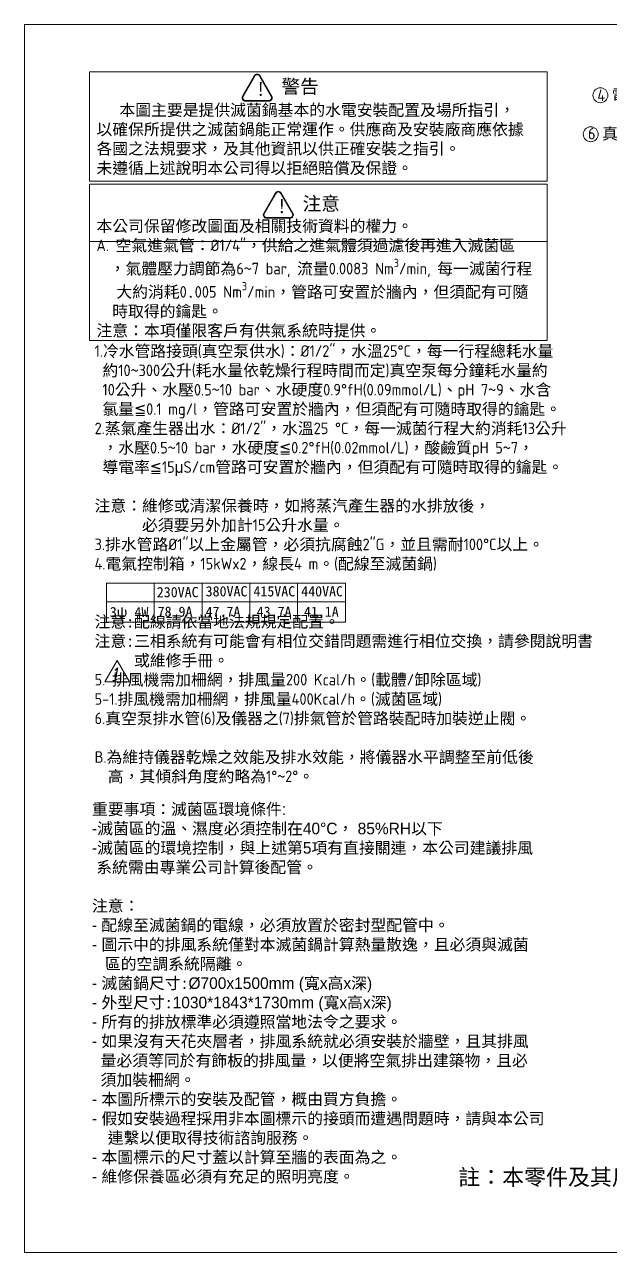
# Model space of a CAD drawing. Header units: millimetres. Extents: x -5848 to 14650, y 0 to 20714.
# Drawn here: x 0 to 4905, y 0 to 10300 of the extents above; entities that cross this region are included whole.
import ezdxf

# ---------------------------------------------------------------- set-up
doc = ezdxf.new("R2010")
doc.units = ezdxf.units.MM
doc.header["$MEASUREMENT"] = 0
doc.layers.get('0').update_dxf_attribs({"lineweight": 25})
for name, color, linetype, lineweight in [('D', 3, 'Continuous', 13), ('F', 7, 'Continuous', 15), ('T', 4, 'Continuous', 15)]:
    doc.layers.add(name, color=color, linetype=linetype, lineweight=lineweight)
doc.styles.get("Standard").update_dxf_attribs({"font": 'KAIU.TTF'})
doc.styles.add('STU25', font='isocp2.shx')
doc.styles.add('Text', font='romans.shx', dxfattribs={"width": 0.8, "oblique": 10})

msp = doc.modelspace()

# ---------------------------------------------------------------- hatches: boundary and pattern name
at = {"layer": 'D'}
h = msp.add_hatch(color=11, dxfattribs=at)
edge = h.paths.add_edge_path()
edge.add_line((1925.848, 9869.846), (1828.155, 9700.636))
edge.add_arc((1852.934, 9686.33), 28.613, 149.9999999, 270)
edge.add_line((1852.934, 9657.717), (2048.32, 9657.717))
edge.add_arc((2048.32, 9686.33), 28.613, 270, 389.9999999)
edge.add_line((2073.1, 9700.636), (1975.406, 9869.846))
edge.add_arc((1950.627, 9855.54), 28.613, 30, 150)
edge = h.paths.add_edge_path(flags=16)
edge.add_arc((1950.627, 9855.54), 22.89, 30, 150)
edge.add_line((1930.804, 9866.985), (1833.11, 9697.775))
edge.add_arc((1852.934, 9686.33), 22.89, 149.9999999, 270)
edge.add_line((1852.934, 9663.44), (2048.32, 9663.44))
edge.add_arc((2048.32, 9686.33), 22.89, 270, 389.9999999)
edge.add_line((2068.144, 9697.775), (1970.45, 9866.985))
h = msp.add_hatch(color=11, dxfattribs=at)
edge = h.paths.add_edge_path()
edge.add_ellipse((2030.297, 8703.547), major_axis=(28.613, 0), ratio=1, start_angle=149.9999999, end_angle=270)
edge.add_line((2030.297, 8674.935), (2225.683, 8674.935))
edge.add_ellipse((2225.683, 8703.547), major_axis=(28.613, 0), ratio=1, start_angle=270, end_angle=389.9999999)
edge.add_line((2250.463, 8717.854), (2152.769, 8887.064))
edge.add_ellipse((2127.99, 8872.757), major_axis=(28.613, 0), ratio=1, start_angle=30, end_angle=150)
edge.add_line((2103.211, 8887.064), (2005.518, 8717.854))
edge = h.paths.add_edge_path(flags=16)
edge.add_ellipse((2030.297, 8703.547), major_axis=(22.89, 0), ratio=1, start_angle=149.9999999, end_angle=270)
edge.add_line((2030.297, 8680.657), (2225.683, 8680.657))
edge.add_ellipse((2225.683, 8703.547), major_axis=(22.89, 0), ratio=1, start_angle=270, end_angle=389.9999999)
edge.add_line((2245.507, 8714.992), (2147.813, 8884.202))
edge.add_ellipse((2127.99, 8872.757), major_axis=(22.89, 0), ratio=1, start_angle=30, end_angle=150)
edge.add_line((2108.167, 8884.202), (2010.473, 8714.992))

# ---------------------------------------------------------------- linework, layer by layer
at = {"layer": 'D', "color": 11}
for p, q in [((1925.848, 9869.846), (1828.155, 9700.636)), ((1930.804, 9866.985), (1833.11, 9697.775)), ((1970.45, 9866.985), (2068.144, 9697.775)), ((1975.406, 9869.846), (2073.1, 9700.636)), ((1852.934, 9663.44), (2048.32, 9663.44)), ((1852.934, 9657.717), (2048.32, 9657.717)), ((2103.211, 8887.064), (2005.518, 8717.854)), ((2108.167, 8884.202), (2010.473, 8714.992)), ((2147.813, 8884.202), (2245.507, 8714.992)), ((2152.769, 8887.064), (2250.463, 8717.854)), ((2030.297, 8680.657), (2225.683, 8680.657)), ((2030.297, 8674.935), (2225.683, 8674.935))]:
    msp.add_line(p, q, dxfattribs=at)
at = {"layer": 'D'}
for p, q in [((687.622, 5612.831), (2690.497, 5612.831)), ((687.622, 5612.831), (687.622, 5286.596)), ((1088.197, 5612.831), (1088.197, 5286.596)), ((1488.772, 5612.831), (1488.772, 5286.596)), ((1889.347, 5612.831), (1889.347, 5286.596)), ((2289.922, 5612.831), (2289.922, 5286.596)), ((2690.497, 5612.831), (2690.497, 5286.596)), ((687.622, 5458.271), (2690.497, 5458.271)), ((687.622, 5458.271), (2690.497, 5458.271)), ((687.622, 5286.596), (2690.497, 5286.596))]:
    msp.add_line(p, q, dxfattribs=at)
at = {"layer": 'D', "color": 11}
for points in [[(544.867, 9903.726), (4383.628, 9903.726), (4383.628, 8987.553), (544.867, 8987.553)], [(544.867, 8960.685), (4383.628, 8960.685), (4383.628, 8480.811), (544.867, 8480.811)], [(544.867, 8480.811), (4383.628, 8480.811), (4383.628, 7650.707), (544.867, 7650.707)]]:
    msp.add_lwpolyline(points, close=True, dxfattribs=at)
at = {"layer": 'D'}
for centre in [(4828.975, 9706.951), (4747.608, 9379.574)]:
    msp.add_circle(centre, 62.857, dxfattribs=at)
at = {"layer": 'D', "color": 11}
for centre, radius, start, end in [((1950.627, 9855.54), 28.613, 30, 150), ((1950.627, 9855.54), 22.89, 30, 150), ((1852.934, 9686.33), 28.613, 149.9999999, 270), ((1852.934, 9686.33), 22.89, 149.9999999, 270), ((2048.32, 9686.33), 28.613, 270, 29.9999999), ((2048.32, 9686.33), 22.89, 270, 29.9999999), ((2127.99, 8872.757), 28.613, 30, 150), ((2127.99, 8872.757), 22.89, 30, 150), ((2030.297, 8703.547), 28.613, 149.9999999, 270), ((2030.297, 8703.547), 22.89, 149.9999999, 270), ((2225.683, 8703.547), 28.613, 270, 29.9999999), ((2225.683, 8703.547), 22.89, 270, 29.9999999)]:
    msp.add_arc(centre, radius, start, end, dxfattribs=at)
at = {"layer": 'F', "color": 6}
msp.add_lwpolyline([(0, 10300), (0, 0), (14650, 0), (14650, 10300)], close=True, dxfattribs=at)
at = {"layer": 'F', "color": 7}
msp.add_lwpolyline([(777.179, 4965.685), (673.3, 4785.762), (881.058, 4785.762)], close=True, dxfattribs=at)

# ---------------------------------------------------------------- texts
at = {"insert": (3636.199, 699.741), "char_height": 135.00867, "attachment_point": 1, "style": 'STU25'}
msp.add_mtext('{\\f標楷體|b0|i0|c136|p65;註：本零件及其用料均須符合}RoHS{\\f標楷體|b0|i0|c136|p65;指令。}', dxfattribs=at)
at = {"layer": 'D', "color": 11, "attachment_point": 1, "style": 'STU25'}
for s, insert, char_height in [('{\\f標楷體|b0|i0|c136|p65;!}', (1941.116, 9815.791), 114.45), ('{\\f標楷體|b0|i0|c136|p65;警告}', (2154.579, 9837.959), 114.45), ('\\A1;\\P  {\\f????|b0|i0|c0|p54;  \\H0.2353x; \\f標楷體|b0|i0|c136|p65;\\H4.25x;本圖主要是提供滅菌鍋基本的水電安裝配置及場所指引，\\P以確保所提供之滅菌鍋能正常運作。供應商及安裝廠商應依據\\P各國之法規要求，及其他資訊以供正確安裝之指引。\\P未遵循上述說明本公司得以拒絕賠償及保證。\\P\\P\\P本公司保留修改圖面及相關技術資料的權力。\\P}A. {\\f標楷體|b0|i0|c136|p65;空氣進氣管：}%%c1/4"{\\f標楷體|b0|i0|c136|p65;，供給之進氣體須過濾後再進入滅菌區\\P}  {\\f標楷體|b0|i0|c136|p65;，氣體壓力調節為}6{\\f標楷體|b0|i0|c136|p65;~}7 bar, {\\f標楷體|b0|i0|c136|p65;流量}0.0083 Nm{\\H0.7x;\\S3^ ;}/min, {\\f標楷體|b0|i0|c136|p65;每一滅菌行程\\P}   {\\f標楷體|b0|i0|c136|p65;大約消耗}0{\\f標楷體|b0|i0|c136|p65;.}005 Nm{\\H0.7x;\\S3^ ;}/min{\\f標楷體|b0|i0|c136|p65;，管路可安置於牆內，但須配有可隨\\P  時取得的鑰匙。\\P注意：本項僅限客戶有供氣系統時提供。}', (602.882, 9794.159), 97.2825), ('{\\f標楷體|b0|i0|c136|p65;注意}', (2331.942, 8855.176), 114.45), ('{\\f標楷體|b0|i0|c136|p65;!}', (2118.478, 8833.009), 114.45), ('1.{\\f標楷體|b0|i0|c136|p65;冷水管路接頭}({\\f標楷體|b0|i0|c136|p65;真空泵供水}){\\f標楷體|b0|i0|c136|p65;：}%%C1/2"{\\f標楷體|b0|i0|c136|p65;，水溫}25%%DC{\\f標楷體|b0|i0|c136|p65;，每一行程總耗水量\\P 約}10{\\f標楷體|b0|i0|c136|p65;~}300{\\f標楷體|b0|i0|c136|p65;公升}({\\f標楷體|b0|i0|c136|p65;耗水量依乾燥行程時間而定}){\\f標楷體|b0|i0|c136|p65;真空泵每分鐘耗水量約\\P }10{\\f標楷體|b0|i0|c136|p65;公升、水壓}0.5{\\f標楷體|b0|i0|c136|p65;~}10 bar{\\f標楷體|b0|i0|c136|p65;、水硬度}0.9%%DfH(0.09mmol/L){\\f標楷體|b0|i0|c136|p65;、}pH 7{\\f標楷體|b0|i0|c136|p65;~}9{\\f標楷體|b0|i0|c136|p65;、水含\\P 氯量\\f新細明體|b0|i0|c136|p18;≦}0.1 mg/l{\\f標楷體|b0|i0|c136|p65;，管路可安置於牆內，但須配有可隨時取得的鑰匙。}\\P2.{\\f標楷體|b0|i0|c136|p65;蒸氣產生器出水：}%%C1/2"{\\f標楷體|b0|i0|c136|p65;，水溫}25 %%DC{\\f標楷體|b0|i0|c136|p65;，每一滅菌行程大約消耗}13{\\f標楷體|b0|i0|c136|p65;公升\\P ，水壓}0.5{\\f標楷體|b0|i0|c136|p65;~}10 bar{\\f標楷體|b0|i0|c136|p65;，水硬度\\f新細明體|b0|i0|c136|p18;≦}0.2%%DfH(0.02mmol/L){\\f標楷體|b0|i0|c136|p65;，酸鹼質}pH 5{\\f標楷體|b0|i0|c136|p65;~}7{\\f標楷體|b0|i0|c136|p65;，\\P 導電率\\f新細明體|b0|i0|c136|p18;≦}15{\\f新細明體|b0|i0|c136|p16;μ}S/cm{\\f標楷體|b0|i0|c136|p65;管路可安置於牆內，但須配有可隨時取得的鑰匙。\\P\\P注意：維修或清潔保養時，如將蒸汽產生器的水排放後，\\P      必須要另外加計}15{\\f標楷體|b0|i0|c136|p65;公升水量。}\\P3.{\\f標楷體|b0|i0|c136|p65;排水管路}%%C1"{\\f標楷體|b0|i0|c136|p65;以上金屬管，必須抗腐蝕}2"G{\\f標楷體|b0|i0|c136|p65;，並且需耐}100%%DC{\\f標楷體|b0|i0|c136|p65;以上。} \\P4.{\\f標楷體|b0|i0|c136|p65;電氣控制箱，}15kWx2{\\f標楷體|b0|i0|c136|p65;，線長}4 m{\\f標楷體|b0|i0|c136|p65;。}({\\f標楷體|b0|i0|c136|p65;配線至滅菌鍋}) \\P\\P\\P{\\f標楷體|b0|i0|c136|p65;注意:配線請依當地法規規定配置。\\P\\fDFKai-SB|b0|i0|c136|p65;注意:三相系統有可能會有相位交錯問題需進行相位交換，請參閱說明書\\P     或維修手冊。}\\P5. {\\f標楷體|b0|i0|c136|p65;排風機需加柵網，排風量}200 Kcal/h{\\f標楷體|b0|i0|c136|p65;。}({\\f標楷體|b0|i0|c136|p65;載體}/{\\f標楷體|b0|i0|c136|p65;卸除區域})\\P5-1.{\\f標楷體|b0|i0|c136|p65;排風機需加柵網，排風量}400Kcal/h{\\f標楷體|b0|i0|c136|p65;。}({\\f標楷體|b0|i0|c136|p65;滅菌區域})\\P6.{\\f標楷體|b0|i0|c136|p65;真空泵排水管}(6){\\f標楷體|b0|i0|c136|p65;及儀器之}(7){\\f標楷體|b0|i0|c136|p65;排氣管於管路裝配時加裝逆止閥。\\P}\\PB.{\\f標楷體|b0|i0|c136|p65;為維持儀器乾燥之效能及排水效能，將儀器水平調整至前低後}\\P  {\\f標楷體|b0|i0|c136|p65;高，其傾斜角度約略為}1%%D{\\f標楷體|b0|i0|c136|p65;~}2%%D{\\f標楷體|b0|i0|c136|p65;。}', (587.14, 7609.951), 97.2825), ('{\\f標楷體|b0|i0|c136|p65;230VAC}', (1109.077, 5581.934), 85.8375), ('{\\f標楷體|b0|i0|c136|p65;380VAC}', (1518.674, 5589.013), 85.8375), ('{\\f標楷體|b0|i0|c136|p65;415VAC}', (1919.249, 5589.013), 85.8375), ('{\\f標楷體|b0|i0|c136|p65;440VAC}', (2319.824, 5589.013), 85.8375), ('{\\f標楷體|b0|i0|c136|p65;3ψ 4W}', (714.871, 5414.793), 85.8375), ('{\\f標楷體|b0|i0|c136|p65;78.9A}', (1116.038, 5417.848), 85.8375), ('{\\f標楷體|b0|i0|c136|p65;47.7A}', (1518.298, 5417.848), 85.8375), ('{\\f標楷體|b0|i0|c136|p65;43.7A}', (1946.745, 5417.848), 85.8375), ('{\\f標楷體|b0|i0|c136|p65;41.1A}', (2342.71, 5417.848), 85.8375), ('{\\f標楷體|b0|i0|c136|p65;重要事項：滅菌區環境條件\\FARISOP2.SHX|c0;:\\P-\\f標楷體|b0|i0|c136|p65;滅菌區的溫、濕度必須控制在\\FARISOP2.SHX|c0;40%%DC\\f標楷體|b0|i0|c136|p65;，\\FARISOP2.SHX|c0; 85%RH\\f標楷體|b0|i0|c136|p65;以下\\P\\FARISOP2.SHX|c0;-\\f標楷體|b0|i0|c136|p65;滅菌區的環境控制，與上述第\\FARISOP2.SHX|c0;5\\f標楷體|b0|i0|c136|p65;項有直接關連，本公司建議排風\\P\\FARISOP2.SHX|c0; \\f標楷體|b0|i0|c136|p65;系統需由專業公司計算後配管。\\P\\P注意：\\P\\FARISOP2.SHX|c0;- \\f標楷體|b0|i0|c136|p65;配線至滅菌鍋的電線，必須放置於密封型配管中。\\P\\FARISOP2.SHX|c0;- \\f標楷體|b0|i0|c136|p65;圖示中的排風系統僅對本滅菌鍋計算熱量散逸，且必須與滅菌\\P\\FARISOP2.SHX|c0;   \\f標楷體|b0|i0|c136|p65;區的空調系統隔離。\\P\\FARISOP2.SHX|c0;- \\f標楷體|b0|i0|c136|p65;滅菌鍋尺寸:\\FARISOP2.SHX|c0;%%C700x1500mm (\\f標楷體|b0|i0|c136|p65;寬\\FARISOP2.SHX|c0;x\\f標楷體|b0|i0|c136|p65;高\\FARISOP2.SHX|c0;x\\f標楷體|b0|i0|c136|p65;深\\FARISOP2.SHX|c0;)\\P- \\f標楷體|b0|i0|c136|p65;外型尺寸:\\FARISOP2.SHX|c0;1030*1843*1730mm (\\f標楷體|b0|i0|c136|p65;寬\\FARISOP2.SHX|c0;x\\f標楷體|b0|i0|c136|p65;高\\FARISOP2.SHX|c0;x\\f標楷體|b0|i0|c136|p65;深\\FARISOP2.SHX|c0;)\\P- \\f標楷體|b0|i0|c136|p65;所有的排放標準必須遵照當地法令之要求。\\P\\FARISOP2.SHX|c0;- \\f標楷體|b0|i0|c136|p65;如果沒有天花夾層者，排風系統就必須安裝於牆壁，且其排風\\P\\FARISOP2.SHX|c0; \\Farsimp.shx|c0; \\f標楷體|b0|i0|c136|p65;量必須等同於有飾板的排風量，以便將空氣排出建築物，且必\\P\\FARISOP2.SHX|c0; \\Farsimp.shx|c0; \\f標楷體|b0|i0|c136|p65;須加裝柵網。\\P\\FARISOP2.SHX|c0;- \\f標楷體|b0|i0|c136|p65;本圖所標示的安裝及配管，概由買方負擔。\\P\\FARISOP2.SHX|c0;- \\f標楷體|b0|i0|c136|p65;假如安裝過程採用非本圖標示的接頭而遭遇問題時，請與本公司\\P  連繫以便取得技術諮詢服務。\\P\\FARISOP2.SHX|c0;- \\f標楷體|b0|i0|c136|p65;本圖標示的尺寸蓋以計算至牆的表面為之。\\P\\FARISOP2.SHX|c0;- \\f標楷體|b0|i0|c136|p65;維修保養區必須有充足的照明亮度。}', (565.295, 3766.992), 97.2825)]:
    msp.add_mtext(s, dxfattribs=dict(at, insert=insert, char_height=char_height))
at = {"layer": 'D', "char_height": 97.14286, "attachment_point": 1}
for s, insert in [('{\\Fisocp2.shx;\\C3;4 \\f標楷體|b0|i0|c136|p65;電氣控制箱}', (4803.36, 9755.685)), ('{\\Fisocp2.shx;\\C3;6 \\f標楷體|b0|i0|c136|p65;真空泵排水孔}', (4724.971, 9434.097))]:
    msp.add_mtext(s, dxfattribs=dict(at, insert=insert))
at = {"layer": 'T', "lineweight": 20, "style": 'Text', "oblique": 10, "width": 0.8}
msp.add_text('1', height=100, dxfattribs=at).set_placement((723.329, 4803.588))

doc.saveas('drawing.dxf')
